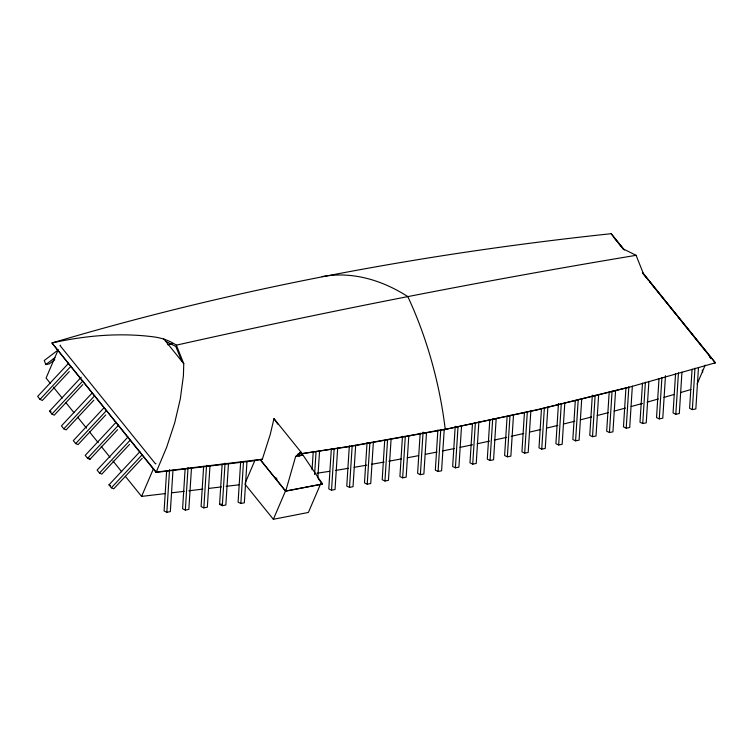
<?xml version="1.0" encoding="UTF-8"?>
<svg xmlns="http://www.w3.org/2000/svg" width="753" height="753" viewBox="0 0 753 753"><rect width="100%" height="100%" fill="white"/><g stroke="black" fill="none" stroke-linecap="round" stroke-linejoin="round"><path stroke-width="1.13" d="M156.087 472.404L51.966 342.973C84.713 335.697 118.55 332.581 151.946 336.657C160.671 337.598 169.048 340.234 176.362 345.156L183.751 363.652L183.421 375.653L180.296 398.958L174.687 422.913L166.62 447.348L156.087 472.404L252.575 460.968L262.336 459.236L270.242 434.49L273.97 418.621L300.814 451.885L322.51 484.019L285.688 491.22L260.35 459.819M166.648 470.747L164.088 511.005L166.837 512.294L170.338 511.607L172.974 470.201M166.837 512.294L169.547 469.731M185.153 468.545L182.584 508.802L185.332 510.092L188.834 509.405L191.478 467.999M185.332 510.092L188.043 467.528M203.649 466.342L201.089 506.6L203.837 507.88L207.339 507.202L209.974 465.796M203.837 507.88L206.548 465.326M228.479 463.594L225.844 504.999L222.333 505.677L219.584 504.397L222.154 464.14M222.333 505.677L225.053 463.123M240.659 461.937L238.089 502.195L240.838 503.475L244.339 502.797L246.984 461.382M240.838 503.475L243.473 462.069M312.062 469.768L313.239 451.367M314.594 474.503L316.062 451.499M317.879 477.27L319.564 450.812M331.348 448.675L328.779 488.923L331.527 490.212L335.038 489.525L337.673 448.12M331.527 490.212L334.172 448.807M349.336 445.832L346.766 486.09L349.514 487.37L353.025 486.692L355.661 445.277M349.514 487.37L352.159 445.964M367.05 442.651L364.48 482.908L367.229 484.188L370.73 483.511L373.375 442.105M367.229 484.188L369.874 442.783M384.689 440.627L382.195 479.727L384.943 481.016L388.444 480.329L391.089 438.924M384.943 481.016L387.579 439.611M402.479 436.298L399.909 476.545L402.657 477.835L406.159 477.148L408.804 435.742M402.657 477.835L405.293 436.429M420.183 433.116L417.623 473.373L420.372 474.654L423.873 473.966L426.518 432.561M420.372 474.654L423.082 432.1M437.898 429.935L435.338 470.192L438.086 471.472L441.587 470.794L444.223 429.389M438.086 471.472L440.721 430.067M455.217 426.264L452.657 466.521L455.405 467.811L458.906 467.124L461.551 425.718M455.405 467.811L458.04 426.405M472.47 423.751L469.976 462.86L472.724 464.14L476.225 463.462L478.87 422.047M472.724 464.14L475.369 422.734M489.789 420.089L487.295 459.189L490.043 460.478L493.554 459.791L496.189 418.386M490.043 460.478L492.688 419.073M507.108 416.418L504.614 455.527L507.362 456.807L510.873 456.13L513.508 414.715M507.362 456.807L510.007 415.402M524.427 412.757L521.942 451.856L524.69 453.146L528.192 452.459L530.827 411.053M524.69 453.146L527.326 411.74M541.473 408.747L538.988 447.856L541.736 449.136L545.238 448.449L547.873 407.044M541.736 449.136L544.372 407.731M558.481 403.439L555.912 443.696L558.66 444.985L562.162 444.298L564.806 402.893M558.66 444.985L561.296 403.58M575.33 400.436L572.835 439.545L575.584 440.834L579.095 440.147L581.73 398.742M575.584 440.834L578.229 399.419M592.329 395.137L589.768 435.394L592.517 436.674L596.018 435.996L598.654 394.581M592.517 436.674L595.152 395.269M609.186 392.134L606.692 431.234L609.441 432.523L612.942 431.836L615.587 390.431M609.441 432.523L612.085 391.118M625.95 387.786L623.465 426.885L626.214 428.175L629.715 427.488L632.351 386.082M626.214 428.175L628.849 386.769M642.488 383.145L639.994 422.245L642.742 423.534L646.243 422.847L648.888 381.442M642.742 423.534L645.387 382.129M659.016 378.495L656.531 417.604L659.28 418.884L662.781 418.207L665.492 375.643M659.28 418.884L661.915 377.479M675.554 373.855L673.06 412.964L675.808 414.244L679.31 413.557L681.954 372.151M675.808 414.244L678.444 372.839M692.082 369.215L689.588 408.314L692.346 409.604L695.847 408.917L698.483 367.511M692.346 409.604L694.981 368.198M296.324 456.374L300.814 451.885L295.628 456.506L285.688 491.22L260.369 459.716M58.216 349.731L46.074 378.072L50.479 383.531M125.422 476.385L141.583 496.406L153.273 469.128M245.28 482.861L254.994 460.196M244.819 483.944L273.348 519.297L285.848 490.156L285.594 490.984L322.51 484.019L318.133 478.597M320.882 483.294L308.382 512.454L273.348 519.297M697.118 384.011L705.213 365.12M68.523 363.341L37.65 396.436L40.031 399.382L42.356 400.427L69.276 371.577M40.031 399.382L70.904 366.287M82.755 384.614L54.254 415.167L51.919 414.112L49.538 411.166L81.211 377.225M51.919 414.112L82.792 381.018M92.308 392.812L61.435 425.906L63.807 428.852L66.142 429.897L93.852 400.191M63.807 428.852L94.69 395.758M104.196 407.542L73.323 440.637L75.695 443.583L78.03 444.628L105.74 414.931M75.695 443.583L106.578 410.489M116.084 422.273L85.211 455.367L87.593 458.313L89.918 459.358L117.628 429.662M87.593 458.313L118.466 425.219M127.982 437.004L97.099 470.098L99.481 473.044L101.815 474.098L129.525 444.392M99.481 473.044L130.354 439.95M142.204 458.276L113.703 488.829L111.369 487.784L108.997 484.838L139.87 451.744M111.369 487.784L142.251 454.69M60.391 345.203L60.014 345.533L155.523 463.876L155.927 463.584M57.925 350.145L44.248 360.508L45.811 364.565L49.312 363.878L54.781 359.736M45.811 364.565L54.931 357.656M301.887 453.664L349.411 446.614L444.223 429.605L537.943 409.528L628.435 387.287M713.543 363.473L715.35 362.814L642.704 272.802M176.362 345.156C328.75 311.036 482.042 280.916 636.087 255.323L643.476 273.819L715.35 362.814L627.39 387.729L536.917 409.971L444.223 429.605M624.359 250.071L611.154 233.703C422.047 253.742 234.324 288.7 51.966 342.973L156.172 472.075L262.336 459.236M295.628 456.506L302.631 455.141M219.584 504.397L221.344 504.058M299.882 455.979L298.423 454.172L297.491 454.313L298.941 456.111M316.938 473.213L329.682 471.322M141.583 496.406L165.632 493.544M171.449 492.848L184.231 491.333M188.89 490.777L202.839 489.111M208.647 488.424L221.438 486.899M226.088 486.344L238.88 484.819M49.538 411.166L51.091 411.863M108.997 484.838L110.55 485.534M165.651 341.222L175.807 346.465L181.85 361.299M636.087 255.323L623.465 249.036L611.154 233.703M613.573 237.11L616.688 240.979M618.166 242.795L623.305 249.168M642.403 272.84L648.286 280.116M649.754 281.942L676.203 314.707M677.672 316.533L679.874 319.263M681.343 321.079L707.792 353.854M163.749 338.869L183.751 363.652M275.598 477.458L277.066 479.275M53.416 387.174L62.235 398.092M65.906 402.648L73.992 412.663M77.663 417.209L86.482 428.137M89.419 431.78L98.238 442.698M101.175 446.341L109.994 457.269M112.931 460.902L121.741 471.83M88.732 457.89L89.918 459.358M273.97 418.621L277.848 424.174M710.776 358.484L709.11 355.491L710.333 357.628M300.541 452.544L301.934 455.273M702.229 370.015L702.709 372.227M298.423 454.172L350.38 446.181L445.221 429.163A273.574 164.107 78.9 0 0 407.797 296.56A273.574 164.107 78.9 0 0 322.096 276.615M690.859 389.536A3563.205 2139.414 23.2 0 1 680.806 392.501M674.086 394.459A3563.205 2139.414 23.2 0 1 663.977 397.377M658.338 398.977A3563.205 2139.414 23.2 0 1 647.053 402.149M642.525 403.41A3563.205 2139.414 23.2 0 1 631.174 406.516M625.489 408.06A3563.205 2139.414 23.2 0 1 614.09 411.11M608.377 412.616A3563.205 2139.414 23.2 0 1 597.204 415.534M591.604 416.974A3563.205 2139.414 23.2 0 1 580.384 419.826M574.755 421.228A3563.205 2139.414 23.2 0 1 563.479 424.024M557.832 425.398A3563.205 2139.414 23.2 0 1 546.499 428.128M540.814 429.483A3563.205 2139.414 23.2 0 1 529.434 432.147M523.73 433.464A3563.205 2139.414 23.2 0 1 511.249 436.307M506.722 437.324A3563.205 2139.414 23.2 0 1 494.241 440.091M489.695 441.079A3563.205 2139.414 23.2 0 1 477.157 443.781M472.592 444.75A3563.205 2139.414 23.2 0 1 459.998 447.376M454.257 448.562A3563.205 2139.414 23.2 0 1 442.764 450.887M437.004 452.035A3563.205 2139.414 23.2 0 1 425.492 454.304M418.63 455.631A3563.205 2139.414 23.2 0 1 407.185 457.805M401.443 458.878A3563.205 2139.414 23.2 0 1 388.793 461.213M384.181 462.05A3563.205 2139.414 23.2 0 1 371.474 464.309M366.843 465.128A3563.205 2139.414 23.2 0 1 354.089 467.321M348.281 468.31A3563.205 2139.414 23.2 0 1 335.48 470.437M167.759 344.761A3563.205 2139.414 23.2 0 1 172.268 343.641"/></g></svg>
